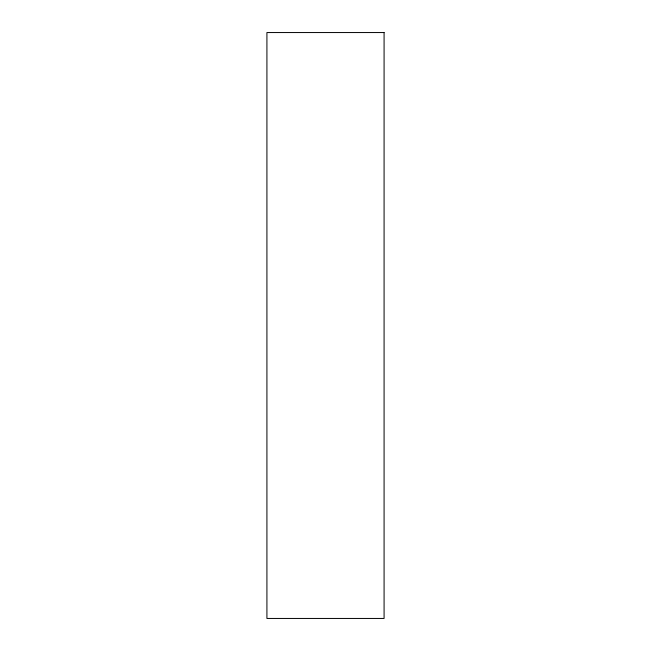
<?xml version="1.0" encoding="UTF-8"?>
<svg xmlns="http://www.w3.org/2000/svg" width="651" height="651" viewBox="0 0 651 651"><rect width="100%" height="100%" fill="white"/><g stroke="black" fill="none" stroke-linecap="round" stroke-linejoin="round"><path stroke-width="0.98" d="M384.082 32.55L266.918 32.55L266.918 618.45L384.082 618.45L384.082 32.55"/></g></svg>
